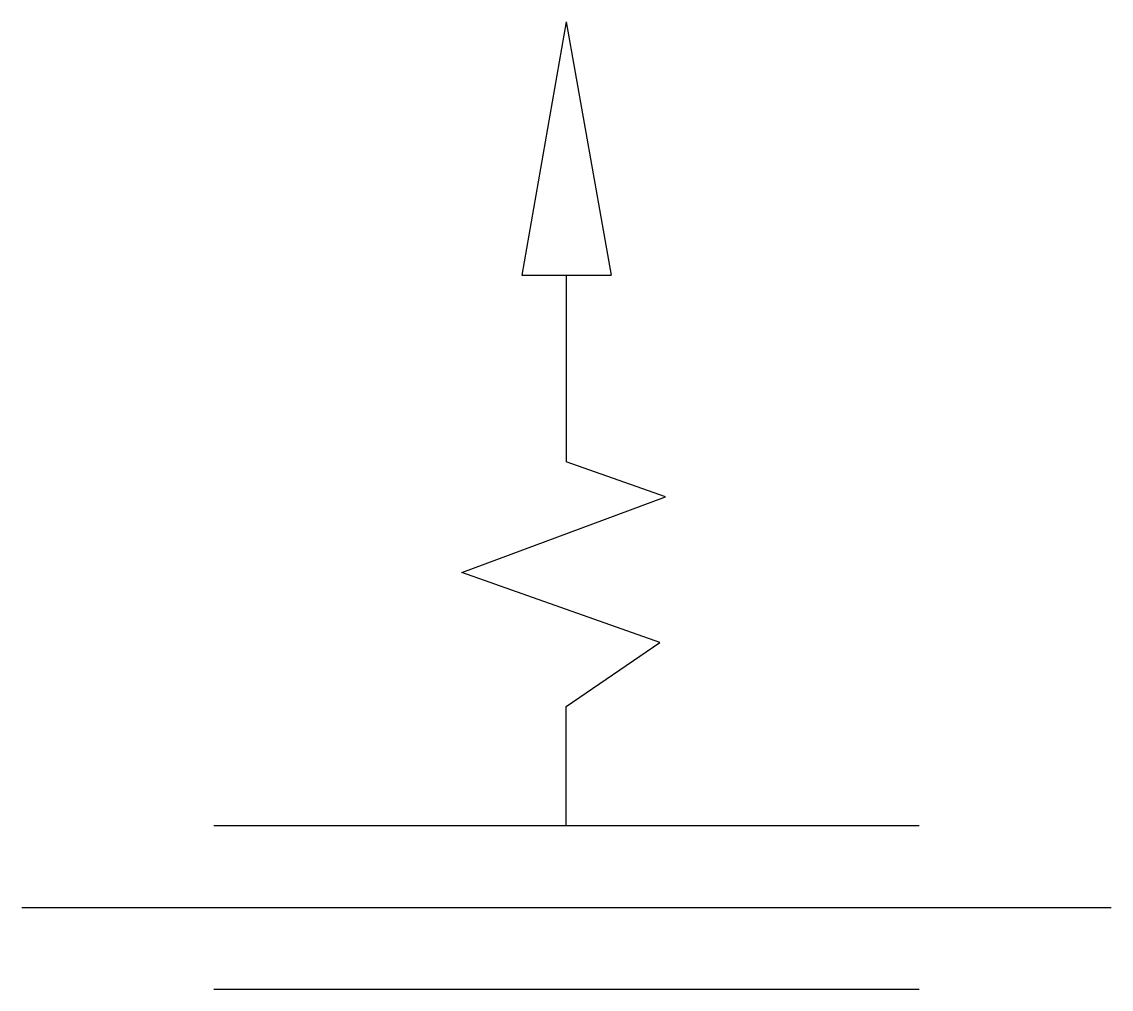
# Model space of a CAD drawing. Header units: metres. Extents: x 143.4 to 174.6, y 162.8 to 190.5.
import ezdxf

# ---------------------------------------------------------------- set-up
doc = ezdxf.new("R2010")
doc.units = ezdxf.units.M
doc.layers.add('003_THICK', color=7, linetype='Continuous')

msp = doc.modelspace()

# ---------------------------------------------------------------- linework, layer by layer
at = {"layer": '003_THICK'}
for points in [[(159.01, 190.53), (157.73, 183.26)], [(159.01, 190.53), (160.3, 183.26)], [(157.73, 183.26), (160.3, 183.26)], [(159.01, 183.26), (159.01, 177.91)], [(161.85, 176.91), (159.01, 177.91)], [(156.01, 174.74), (161.85, 176.91)], [(161.69, 172.73), (156.01, 174.74)], [(159.01, 170.9), (161.69, 172.73)], [(159.01, 167.48), (159.01, 170.9)], [(148.91, 167.48), (169.12, 167.48)], [(143.4, 165.13), (174.63, 165.13)], [(148.91, 162.79), (169.12, 162.79)]]:
    msp.add_lwpolyline(points, dxfattribs=at)

doc.saveas('drawing.dxf')
